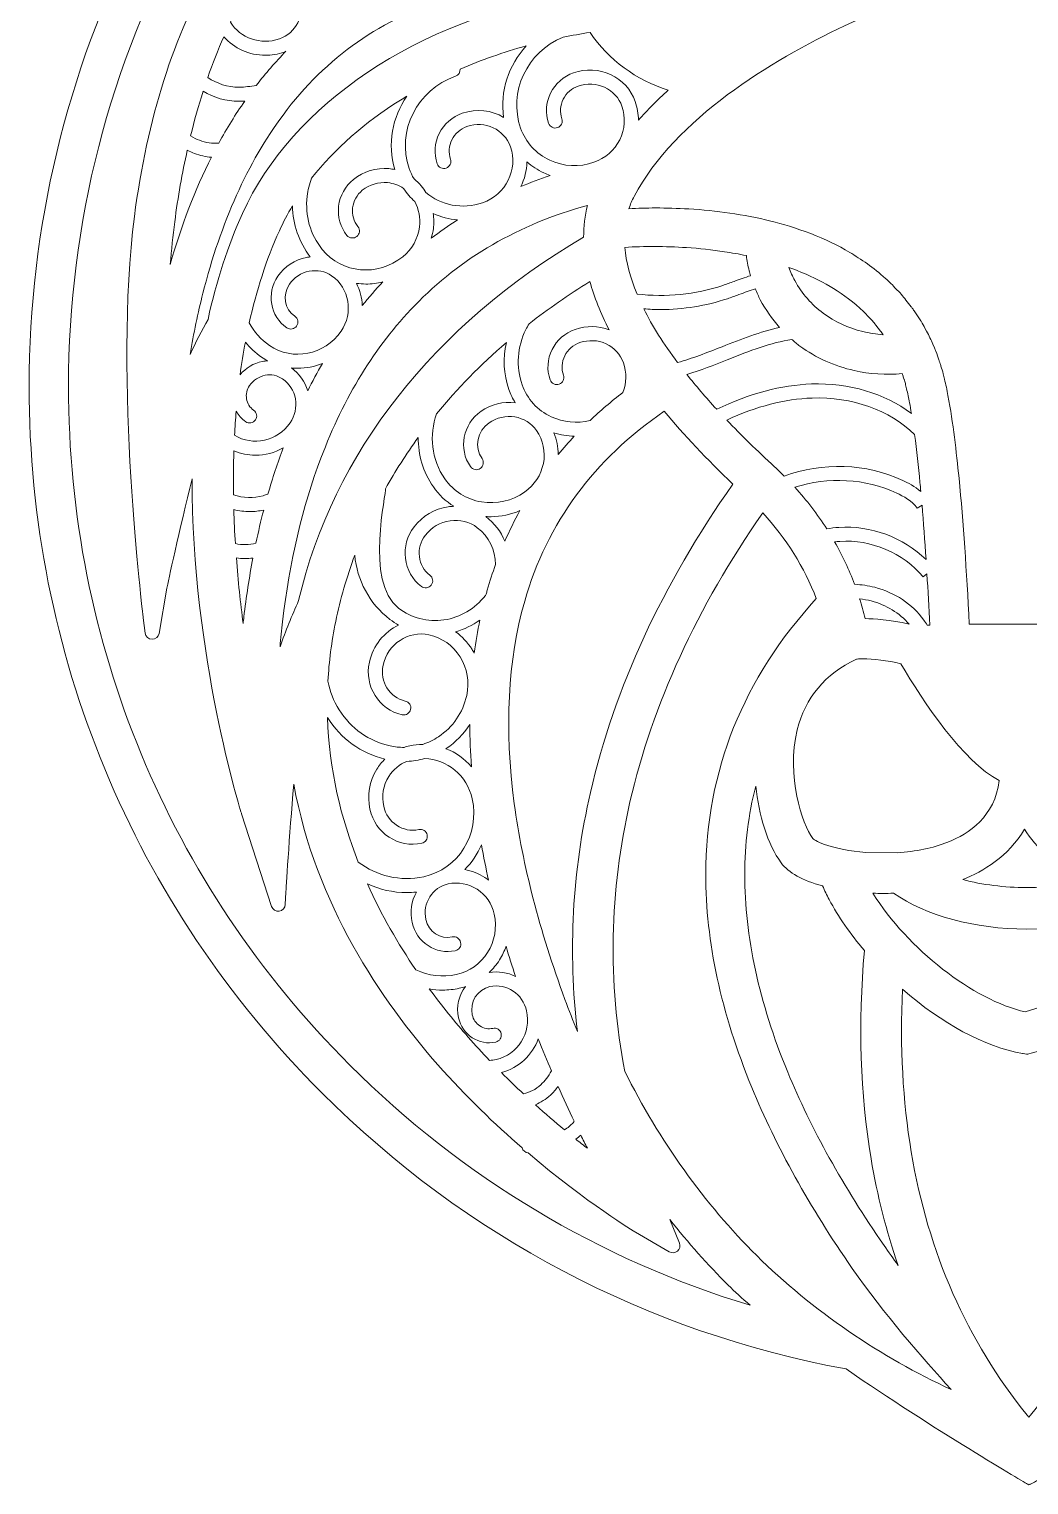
# Model space of a CAD drawing. Header units: millimetres. Extents: x 12 to 1208, y -339 to -12.
# Drawn here: x 307.6 to 449.7, y -325.5 to -118.4 of the extents above; entities that cross this region are included whole.
import ezdxf

# ---------------------------------------------------------------- set-up
doc = ezdxf.new("R2010")
doc.units = ezdxf.units.MM
doc.header["$MEASUREMENT"] = 0
doc.layers.add('Layer 3', color=7, linetype='Continuous')

msp = doc.modelspace()

# ---------------------------------------------------------------- linework, layer by layer
at = {"layer": 'Layer 3', "lineweight": 0}
for points, knots in [([(576.85, -105.57), (576.85, -105.57), (579.75, -106.66), (579.75, -106.66), (579.75, -106.66), (579.07, -105.75), (579.07, -105.75), (570.99, -95.09), (565.85, -88.53), (554.13, -77.75), (548.21, -72.3), (538.8, -65.17), (526.89, -61.24), (535.7, -61.68), (541.55, -63.09), (541.61, -63.1), (541.61, -63.1), (548.94, -64.89), (548.94, -64.89), (548.94, -64.89), (543.3, -59.74), (543.3, -59.74), (543.2, -59.65), (533.12, -50.65), (518.79, -44.93), (518.79, -44.93), (517.51, -44.23), (517.51, -44.23), (498.78, -34.04), (478.39, -28.33), (456.9, -27.27), (454.15, -24.85), (451.07, -22.98), (448.34, -21.33), (448.34, -21.33), (433.38, -12.25), (433.38, -12.25), (433.38, -12.25), (438.59, -19.78), (438.59, -19.78), (440.21, -22.12), (441.17, -24.79), (441.31, -27.33), (419.77, -28.58), (399.37, -34.49), (380.69, -44.9), (366.15, -50.69), (356.22, -59.66), (356.12, -59.75), (356.12, -59.75), (350.48, -64.89), (350.48, -64.89), (350.48, -64.89), (357.81, -63.1), (357.81, -63.1), (357.87, -63.09), (363.49, -61.75), (371.93, -61.27), (357.06, -65.42), (347.22, -72.99), (342.54, -77.3), (330.72, -88.17), (316.91, -106.03), (316.77, -106.21), (316.77, -106.21), (316.11, -107.07), (316.11, -107.07), (316.11, -107.07), (317.13, -106.72), (317.13, -106.72), (317.13, -106.72), (319.52, -105.92), (322.98, -104.74), (312.9, -124.5), (307.58, -146.77), (307.58, -169.21), (307.58, -207.17), (322.37, -242.87), (349.21, -269.71), (369.7, -290.2), (395.47, -303.78), (423.73, -308.97), (435.93, -317.41), (449.41, -325.29), (449.55, -325.37), (449.55, -325.37), (449.7, -325.46), (449.7, -325.46), (449.7, -325.46), (449.86, -325.38), (449.86, -325.38), (449.99, -325.31), (462.95, -318.74), (476.64, -308.79), (504.53, -303.47), (529.96, -289.96), (550.21, -269.71), (577.06, -242.87), (591.84, -207.17), (591.84, -169.21), (591.84, -146.78), (586.8, -125.37), (576.85, -105.57)], [0, 0, 0, 0, 1, 1, 1, 2, 2, 2, 3, 3, 3, 4, 4, 4, 5, 5, 5, 6, 6, 6, 7, 7, 7, 8, 8, 8, 9, 9, 9, 10, 10, 10, 11, 11, 11, 12, 12, 12, 13, 13, 13, 14, 14, 14, 15, 15, 15, 16, 16, 16, 17, 17, 17, 18, 18, 18, 19, 19, 19, 20, 20, 20, 21, 21, 21, 22, 22, 22, 23, 23, 23, 24, 24, 24, 25, 25, 25, 26, 26, 26, 27, 27, 27, 28, 28, 28, 29, 29, 29, 30, 30, 30, 31, 31, 31, 32, 32, 32, 33, 33, 33, 34, 34, 34, 34]), ([(353.17, -265.75), (327.38, -239.96), (313.18, -205.68), (313.18, -169.21), (313.18, -146.12), (319, -123.37), (330.03, -103.39), (333.46, -102.21), (337.68, -100.74), (341.26, -99.46), (338.48, -102.5), (335.98, -105.9), (333.79, -109.61), (328.14, -119.21), (324.36, -131.13), (322.55, -145.07), (319.57, -168), (323.76, -201.8), (323.81, -202.13), (323.81, -202.13), (324.09, -204.33), (324.09, -204.33), (324.15, -204.82), (324.56, -205.19), (325.06, -205.2), (325.06, -205.2), (325.07, -205.2), (325.08, -205.2), (325.57, -205.2), (325.98, -204.85), (326.06, -204.37), (326.06, -204.37), (327.16, -197.92), (327.16, -197.92), (327.29, -197.3), (328.97, -189.55), (330.76, -182.37), (330.7, -207.58), (337.71, -229.78), (337.79, -230.03), (337.79, -230.03), (342.05, -243.18), (342.05, -243.18), (342.19, -243.63), (342.65, -243.92), (343.13, -243.86), (343.6, -243.8), (343.97, -243.4), (344, -242.92), (344, -242.92), (344.09, -241.17), (344.09, -241.17), (344.1, -241.05), (344.55, -233.2), (345.21, -225.81), (348.28, -242.83), (357.7, -256.64), (365.7, -265.71), (369.68, -270.23), (373.82, -274.2), (377.67, -277.53), (377.78, -277.92), (378.12, -278.2), (378.51, -278.25), (386.93, -285.42), (393.71, -289.46), (393.81, -289.51), (393.81, -289.51), (398.59, -292.32), (398.59, -292.32), (398.96, -292.53), (399.43, -292.49), (399.75, -292.21), (400.08, -291.93), (400.19, -291.48), (400.03, -291.08), (400.03, -291.08), (398.67, -287.71), (398.67, -287.71), (401.27, -291.03), (404.05, -294.16), (406.98, -297.07), (407.87, -297.95), (408.91, -298.9), (410.09, -299.92), (388.73, -293.47), (369.13, -281.72), (353.17, -265.75)], [0, 0, 0, 0, 1, 1, 1, 2, 2, 2, 3, 3, 3, 4, 4, 4, 5, 5, 5, 6, 6, 6, 7, 7, 7, 8, 8, 8, 9, 9, 9, 10, 10, 10, 11, 11, 11, 12, 12, 12, 13, 13, 13, 14, 14, 14, 15, 15, 15, 16, 16, 16, 17, 17, 17, 18, 18, 18, 19, 19, 19, 20, 20, 20, 21, 21, 21, 22, 22, 22, 23, 23, 23, 24, 24, 24, 25, 25, 25, 26, 26, 26, 27, 27, 27, 28, 28, 28, 29, 29, 29, 29]), ([(491.64, -127.64), (491.64, -127.64), (492.23, -128.18), (492.23, -128.18), (492.35, -128.29), (492.49, -128.36), (492.64, -128.41), (498.38, -132.84), (502.56, -137.49), (505.06, -142.23), (505.09, -142.29), (505.13, -142.35), (505.16, -142.41), (502.38, -142.21), (499.74, -142.16), (497.13, -142.28), (492.69, -142.47), (488.74, -143.08), (485.08, -144.13), (483.33, -144.6), (481.46, -145.26), (479.17, -146.23), (477.19, -147.13), (475.34, -148.13), (473.65, -149.2), (470.05, -151.53), (466.89, -154.36), (464.26, -157.63), (462.96, -159.23), (461.74, -160.99), (460.64, -162.87), (460.36, -163.34), (460.1, -163.8), (459.8, -164.36), (459.8, -164.36), (459.75, -164.45), (459.75, -164.45), (459.55, -164.8), (459.36, -165.14), (459.14, -165.52), (459.13, -165.54), (459.12, -165.55), (459.12, -165.56), (459.12, -165.56), (459.07, -165.66), (459.07, -165.66), (459.06, -165.67), (459.06, -165.68), (459.05, -165.69), (458.71, -166.4), (458.59, -167.07), (458.49, -167.55), (458.49, -167.55), (458.43, -167.9), (458.43, -167.9), (458.33, -168.5), (458.25, -169.01), (458.19, -169.52), (457.72, -173.46), (457.49, -177.43), (457.26, -181.27), (457.26, -181.27), (457.24, -181.71), (457.24, -181.71), (456.89, -188.17), (456.62, -194.98), (456.38, -203.06), (456.38, -203.06), (441.23, -203.06), (441.23, -203.06), (440.86, -195.39), (440.39, -188.59), (439.78, -182.31), (439.4, -178.52), (438.95, -174.47), (438.21, -170.55), (438.08, -169.73), (437.9, -168.97), (437.71, -168.2), (437.71, -168.2), (437.54, -167.45), (437.54, -167.45), (437.44, -167.06), (437.32, -166.7), (437.21, -166.38), (437.16, -166.23), (437.11, -166.08), (437.04, -165.84), (436.99, -165.71), (436.95, -165.57), (436.91, -165.44), (436.81, -165.12), (436.68, -164.68), (436.48, -164.24), (436.41, -164.08), (436.34, -163.92), (436.27, -163.76), (436.27, -163.76), (436.05, -163.22), (436.05, -163.22), (435.81, -162.65), (435.53, -161.99), (435.16, -161.38), (435.16, -161.38), (434.94, -160.97), (434.94, -160.97), (434.77, -160.65), (434.61, -160.35), (434.38, -159.96), (434.37, -159.94), (434.36, -159.93), (434.35, -159.91), (434.35, -159.91), (433.41, -158.5), (433.41, -158.5), (433.3, -158.34), (433.2, -158.17), (433.02, -157.94), (433.02, -157.93), (433.01, -157.92), (433, -157.9), (433, -157.9), (432.23, -156.95), (432.23, -156.95), (432.02, -156.68), (431.81, -156.42), (431.56, -156.13), (431.55, -156.12), (431.54, -156.11), (431.53, -156.09), (431.53, -156.09), (431.45, -156), (431.45, -156), (431.25, -155.81), (431.06, -155.6), (430.86, -155.4), (430.37, -154.87), (429.86, -154.33), (429.31, -153.88), (427.65, -152.33), (425.82, -151.14), (424.24, -150.17), (422.56, -149.19), (420.76, -148.32), (418.71, -147.51), (416.55, -146.7), (414.73, -146.13), (413.01, -145.72), (411.08, -145.24), (409.12, -144.86), (407.21, -144.59), (405.29, -144.31), (403.32, -144.11), (401.36, -144), (399.75, -143.91), (398.17, -143.86), (396.65, -143.86), (395.34, -143.86), (394.09, -143.89), (392.85, -143.96), (393.05, -143.36), (393.3, -142.78), (393.59, -142.23), (399.45, -131.14), (413.09, -122.91), (423.51, -117.95), (435.54, -112.23), (446.73, -109.24), (449.36, -109.24), (453.75, -109.25), (475.71, -115.79), (491.64, -127.64)], [0, 0, 0, 0, 1, 1, 1, 2, 2, 2, 3, 3, 3, 4, 4, 4, 5, 5, 5, 6, 6, 6, 7, 7, 7, 8, 8, 8, 9, 9, 9, 10, 10, 10, 11, 11, 11, 12, 12, 12, 13, 13, 13, 14, 14, 14, 15, 15, 15, 16, 16, 16, 17, 17, 17, 18, 18, 18, 19, 19, 19, 20, 20, 20, 21, 21, 21, 22, 22, 22, 23, 23, 23, 24, 24, 24, 25, 25, 25, 26, 26, 26, 27, 27, 27, 28, 28, 28, 29, 29, 29, 30, 30, 30, 31, 31, 31, 32, 32, 32, 33, 33, 33, 34, 34, 34, 35, 35, 35, 36, 36, 36, 37, 37, 37, 38, 38, 38, 39, 39, 39, 40, 40, 40, 41, 41, 41, 42, 42, 42, 43, 43, 43, 44, 44, 44, 45, 45, 45, 46, 46, 46, 47, 47, 47, 48, 48, 48, 49, 49, 49, 50, 50, 50, 51, 51, 51, 52, 52, 52, 53, 53, 53, 54, 54, 54, 55, 55, 55, 56, 56, 56, 57, 57, 57, 57]), ([(332.28, -156), (334.84, -145.9), (338.67, -137.37), (343.68, -130.64), (349.83, -122.36), (357.83, -116.78), (367.44, -114.07), (372.96, -112.51), (378.51, -111.56), (383.95, -111.25), (384.12, -111.97), (384.33, -112.68), (384.57, -113.38), (362.78, -117.14), (344.97, -129.04), (337.91, -144.63), (335.84, -149.2), (334.2, -154.27), (333.02, -159.71), (332.12, -161.31), (331.27, -162.97), (330.47, -164.68), (330.97, -161.7), (331.57, -158.79), (332.28, -156)], [0, 0, 0, 0, 1, 1, 1, 2, 2, 2, 3, 3, 3, 4, 4, 4, 5, 5, 5, 6, 6, 6, 7, 7, 7, 8, 8, 8, 8]), ([(338.17, -115.95), (338.35, -116.47), (338.92, -116.75), (339.44, -116.56), (339.96, -116.38), (340.24, -115.81), (340.06, -115.29), (339.61, -114.01), (340.32, -112.58), (341.66, -112.12), (343.45, -111.49), (345.4, -112.39), (346.01, -114.13), (346.81, -116.43), (345.54, -118.98), (343.16, -119.81), (340.49, -120.74), (337.61, -119.69), (336.2, -117.45), (336.76, -116.29), (337.34, -115.16), (337.95, -114.06), (337.89, -114.68), (337.95, -115.32), (338.17, -115.95)], [0, 0, 0, 0, 1, 1, 1, 2, 2, 2, 3, 3, 3, 4, 4, 4, 5, 5, 5, 6, 6, 6, 7, 7, 7, 8, 8, 8, 8]), ([(341.16, -122.15), (342.04, -122.15), (342.94, -122), (343.82, -121.69), (343.92, -121.66), (344, -121.62), (344.09, -121.58), (342.62, -123.09), (341.21, -124.7), (339.88, -126.43), (339.88, -126.43), (339.86, -126.43), (339.86, -126.43), (339.03, -126.56), (338.24, -126.68), (337.46, -126.69), (337.44, -126.69), (337.42, -126.69), (337.4, -126.69), (335.84, -126.69), (334.28, -126.18), (332.97, -125.31), (333.67, -123.3), (334.43, -121.37), (335.25, -119.51), (336.73, -121.18), (338.89, -122.15), (341.16, -122.15)], [0, 0, 0, 0, 1, 1, 1, 2, 2, 2, 3, 3, 3, 4, 4, 4, 5, 5, 5, 6, 6, 6, 7, 7, 7, 8, 8, 8, 9, 9, 9, 9]), ([(381.59, -137.06), (379.63, -136.15), (378.17, -134.54), (377.46, -132.52), (375.66, -127.37), (378.35, -121.68), (383.48, -119.58), (384.75, -119.32), (386.03, -119.1), (387.32, -118.9), (389.98, -122.8), (393.87, -125.66), (398.44, -127.11), (396.9, -128.51), (395.48, -129.93), (394.2, -131.38), (394.19, -130.49), (394.05, -129.6), (393.75, -128.74), (393.15, -127.03), (391.91, -125.67), (390.25, -124.89), (388.6, -124.12), (386.73, -124.03), (384.99, -124.64), (383.55, -125.14), (382.39, -126.16), (381.72, -127.51), (381.04, -128.87), (380.94, -130.4), (381.44, -131.82), (381.62, -132.34), (382.19, -132.62), (382.71, -132.43), (383.23, -132.25), (383.51, -131.68), (383.33, -131.16), (383.01, -130.26), (383.07, -129.28), (383.51, -128.4), (383.95, -127.52), (384.71, -126.85), (385.65, -126.52), (386.9, -126.09), (388.23, -126.15), (389.4, -126.7), (390.57, -127.25), (391.44, -128.21), (391.86, -129.4), (392.4, -130.96), (392.29, -132.65), (391.54, -134.15), (390.79, -135.66), (389.49, -136.8), (387.87, -137.36), (385.79, -138.09), (383.56, -137.98), (381.59, -137.06)], [0, 0, 0, 0, 1, 1, 1, 2, 2, 2, 3, 3, 3, 4, 4, 4, 5, 5, 5, 6, 6, 6, 7, 7, 7, 8, 8, 8, 9, 9, 9, 10, 10, 10, 11, 11, 11, 12, 12, 12, 13, 13, 13, 14, 14, 14, 15, 15, 15, 16, 16, 16, 17, 17, 17, 18, 18, 18, 19, 19, 19, 19]), ([(375.04, -130.98), (373.34, -129.96), (371.2, -129.68), (369.16, -130.39), (367.72, -130.89), (366.55, -131.91), (365.88, -133.26), (365.2, -134.62), (365.1, -136.15), (365.6, -137.57), (365.78, -138.09), (366.35, -138.37), (366.87, -138.19), (367.4, -138), (367.67, -137.43), (367.49, -136.91), (367.17, -136.01), (367.24, -135.03), (367.67, -134.15), (368.11, -133.27), (368.87, -132.61), (369.82, -132.28), (372.37, -131.38), (375.15, -132.68), (376.02, -135.15), (377.15, -138.38), (375.36, -141.95), (372.04, -143.12), (369.17, -144.12), (366.12, -143.47), (363.99, -141.68), (363.79, -141.35), (363.57, -141.03), (363.32, -140.72), (363.01, -140.34), (362.67, -140), (362.3, -139.7), (362.03, -139.26), (361.8, -138.78), (361.63, -138.27), (359.76, -132.93), (362.71, -127.03), (368.2, -125.12), (368.63, -124.96), (368.89, -124.54), (368.86, -124.11), (371.86, -122.81), (375, -121.71), (378.26, -120.81), (375.73, -123.53), (374.49, -127.26), (375.04, -130.98)], [0, 0, 0, 0, 1, 1, 1, 2, 2, 2, 3, 3, 3, 4, 4, 4, 5, 5, 5, 6, 6, 6, 7, 7, 7, 8, 8, 8, 9, 9, 9, 10, 10, 10, 11, 11, 11, 12, 12, 12, 13, 13, 13, 14, 14, 14, 15, 15, 15, 16, 16, 16, 17, 17, 17, 17]), ([(337.4, -128.69), (337.42, -128.69), (337.45, -128.69), (337.48, -128.69), (337.74, -128.68), (337.99, -128.67), (338.24, -128.65), (336.93, -130.53), (335.7, -132.53), (334.54, -134.64), (333.64, -134.71), (332.7, -134.58), (331.81, -134.24), (331.37, -134.08), (330.95, -133.86), (330.54, -133.61), (331.07, -131.42), (331.66, -129.31), (332.32, -127.27), (333.84, -128.18), (335.6, -128.69), (337.4, -128.69)], [0, 0, 0, 0, 1, 1, 1, 2, 2, 2, 3, 3, 3, 4, 4, 4, 5, 5, 5, 6, 6, 6, 7, 7, 7, 7]), ([(349.26, -149.76), (347.54, -147.63), (346.78, -144.94), (347.11, -142.19), (347.21, -141.31), (347.43, -140.45), (347.74, -139.64), (351, -135.48), (355.28, -131.71), (360.39, -128.51), (360.69, -128.33), (360.99, -128.16), (361.28, -127.98), (359.22, -130.96), (358.48, -134.76), (359.57, -138.41), (359.3, -138.34), (359.02, -138.29), (358.73, -138.27), (356.91, -138.1), (355.13, -138.64), (353.7, -139.8), (352.51, -140.75), (351.76, -142.11), (351.58, -143.61), (351.4, -145.12), (351.82, -146.59), (352.77, -147.76), (353.11, -148.19), (353.74, -148.26), (354.17, -147.91), (354.6, -147.56), (354.67, -146.93), (354.32, -146.5), (353.72, -145.76), (353.45, -144.81), (353.57, -143.84), (353.68, -142.87), (354.18, -141.98), (354.95, -141.35), (355.98, -140.53), (357.25, -140.14), (358.54, -140.26), (359.37, -140.34), (360.14, -140.62), (360.8, -141.08), (361.26, -141.78), (361.8, -142.4), (362.41, -142.95), (362.98, -144.04), (363.22, -145.28), (363.07, -146.55), (362.87, -148.22), (362.02, -149.74), (360.69, -150.81), (357.16, -153.66), (352.03, -153.19), (349.26, -149.76)], [0, 0, 0, 0, 1, 1, 1, 2, 2, 2, 3, 3, 3, 4, 4, 4, 5, 5, 5, 6, 6, 6, 7, 7, 7, 8, 8, 8, 9, 9, 9, 10, 10, 10, 11, 11, 11, 12, 12, 12, 13, 13, 13, 14, 14, 14, 15, 15, 15, 16, 16, 16, 17, 17, 17, 18, 18, 18, 19, 19, 19, 19]), ([(331.1, -136.11), (331.88, -136.41), (332.69, -136.58), (333.49, -136.64), (331.17, -141.24), (329.21, -146.33), (327.64, -151.88), (327.81, -149.82), (328.03, -147.81), (328.28, -145.84), (328.74, -142.29), (329.34, -138.89), (330.07, -135.64), (330.4, -135.82), (330.75, -135.98), (331.1, -136.11)], [0, 0, 0, 0, 1, 1, 1, 2, 2, 2, 3, 3, 3, 4, 4, 4, 5, 5, 5, 5]), ([(381.64, -139.24), (380.22, -139.73), (378.83, -140.25), (377.47, -140.83), (378.02, -139.74), (378.33, -138.54), (378.36, -137.31), (379.06, -137.94), (379.87, -138.46), (380.75, -138.88), (381.04, -139.01), (381.34, -139.13), (381.64, -139.24)], [0, 0, 0, 0, 1, 1, 1, 2, 2, 2, 3, 3, 3, 4, 4, 4, 4]), ([(341.76, -163.42), (340.54, -162.58), (339.56, -161.47), (338.88, -160.18), (339.89, -155.66), (341.28, -151.25), (343.16, -147.1), (343.71, -145.89), (344.34, -144.71), (345.03, -143.55), (345.06, -146.19), (345.93, -148.72), (347.55, -150.82), (347.37, -150.84), (347.19, -150.86), (347, -150.9), (345.35, -151.22), (343.91, -152.18), (342.94, -153.58), (341.28, -155.99), (341.85, -159.28), (344.21, -160.91), (344.67, -161.22), (345.29, -161.11), (345.61, -160.65), (345.92, -160.2), (345.8, -159.57), (345.35, -159.26), (343.89, -158.26), (343.55, -156.22), (344.59, -154.71), (345.26, -153.74), (346.25, -153.08), (347.39, -152.86), (348.52, -152.64), (349.65, -152.87), (350.59, -153.51), (353.12, -155.25), (353.72, -158.79), (351.92, -161.4), (349.6, -164.77), (345.04, -165.68), (341.76, -163.42)], [0, 0, 0, 0, 1, 1, 1, 2, 2, 2, 3, 3, 3, 4, 4, 4, 5, 5, 5, 6, 6, 6, 7, 7, 7, 8, 8, 8, 9, 9, 9, 10, 10, 10, 11, 11, 11, 12, 12, 12, 13, 13, 13, 14, 14, 14, 14]), ([(343.61, -202.71), (344.61, -194.22), (346.44, -186.38), (349.07, -179.42), (352.31, -170.81), (356.78, -163.53), (362.35, -157.77), (368.92, -150.97), (377.19, -146.17), (386.95, -143.5), (386.59, -144.95), (386.41, -146.46), (386.41, -148.01), (365.11, -160.5), (350.73, -178.84), (345.9, -199.7), (344.95, -201.82), (344.06, -204.02), (343.25, -206.26), (343.35, -205.07), (343.47, -203.88), (343.61, -202.71)], [0, 0, 0, 0, 1, 1, 1, 2, 2, 2, 3, 3, 3, 4, 4, 4, 5, 5, 5, 6, 6, 6, 7, 7, 7, 7]), ([(365.03, -144.67), (366.11, -145.16), (367.27, -145.46), (368.47, -145.55), (367.2, -146.37), (365.96, -147.24), (364.76, -148.15), (364.89, -147.71), (365, -147.25), (365.05, -146.79), (365.14, -146.07), (365.13, -145.36), (365.03, -144.67)], [0, 0, 0, 0, 1, 1, 1, 2, 2, 2, 3, 3, 3, 4, 4, 4, 4]), ([(394, -156.1), (393.02, -153.76), (392.45, -151.54), (392.27, -149.46), (395.05, -149.29), (397.93, -149.3), (401.04, -149.5), (402.85, -149.61), (404.67, -149.81), (406.44, -150.08), (407.46, -150.23), (408.5, -150.42), (409.55, -150.64), (409.64, -151.35), (409.77, -152.07), (409.95, -152.78), (410.01, -153.02), (410.08, -153.26), (410.15, -153.49), (409.35, -153.73), (408.57, -154.02), (407.8, -154.3), (407.28, -154.49), (406.74, -154.69), (406.21, -154.87), (402.31, -156.18), (398.09, -156.59), (394, -156.1)], [0, 0, 0, 0, 1, 1, 1, 2, 2, 2, 3, 3, 3, 4, 4, 4, 5, 5, 5, 6, 6, 6, 7, 7, 7, 8, 8, 8, 9, 9, 9, 9]), ([(415.58, -152.32), (415.96, -152.45), (416.35, -152.59), (416.75, -152.75), (418.51, -153.45), (420.05, -154.19), (421.44, -155.01), (422.77, -155.82), (424.3, -156.83), (425.68, -158.12), (425.7, -158.13), (425.71, -158.15), (425.73, -158.16), (426.1, -158.47), (426.48, -158.87), (426.88, -159.3), (426.88, -159.3), (426.93, -159.36), (426.93, -159.36), (427.11, -159.55), (427.29, -159.74), (427.46, -159.91), (427.62, -160.1), (427.78, -160.3), (427.94, -160.51), (427.94, -160.51), (428.63, -161.36), (428.63, -161.36), (428.68, -161.44), (428.73, -161.51), (428.79, -161.6), (428.79, -161.6), (428.98, -161.89), (428.98, -161.89), (428.02, -161.82), (427.05, -161.66), (426.11, -161.43), (423.98, -160.91), (422.09, -160.04), (420.47, -158.83), (418.85, -157.64), (417.45, -156.04), (416.43, -154.18), (416.11, -153.59), (415.82, -152.96), (415.58, -152.32)], [0, 0, 0, 0, 1, 1, 1, 2, 2, 2, 3, 3, 3, 4, 4, 4, 5, 5, 5, 6, 6, 6, 7, 7, 7, 8, 8, 8, 9, 9, 9, 10, 10, 10, 11, 11, 11, 12, 12, 12, 13, 13, 13, 14, 14, 14, 15, 15, 15, 15]), ([(357.87, -154.38), (356.86, -155.45), (355.88, -156.57), (354.94, -157.73), (354.89, -156.63), (354.61, -155.56), (354.11, -154.58), (354.55, -154.64), (355, -154.68), (355.45, -154.68), (356.26, -154.68), (357.07, -154.57), (357.87, -154.38)], [0, 0, 0, 0, 1, 1, 1, 2, 2, 2, 3, 3, 3, 4, 4, 4, 4]), ([(381.81, -173.55), (379.85, -172.64), (378.38, -171.03), (377.68, -169.01), (376.78, -166.43), (376.96, -163.64), (378.2, -161.16), (378.34, -160.88), (378.49, -160.6), (378.65, -160.34), (381.37, -158.21), (384.25, -156.2), (387.3, -154.32), (387.91, -156.53), (388.83, -158.83), (390.05, -161.21), (388.51, -160.61), (386.8, -160.57), (385.21, -161.13), (383.77, -161.63), (382.61, -162.65), (381.93, -164), (381.26, -165.36), (381.16, -166.89), (381.65, -168.31), (381.84, -168.83), (382.4, -169.11), (382.93, -168.92), (383.45, -168.74), (383.72, -168.17), (383.54, -167.65), (383.23, -166.75), (383.29, -165.77), (383.72, -164.89), (384.16, -164.01), (384.93, -163.34), (385.87, -163.01), (387.11, -162.58), (388.44, -162.64), (389.62, -163.19), (390.78, -163.74), (391.66, -164.7), (392.07, -165.89), (392.56, -167.27), (392.52, -168.75), (391.99, -170.11), (390.34, -171.37), (388.79, -172.7), (387.33, -174.08), (385.47, -174.54), (383.54, -174.36), (381.81, -173.55)], [0, 0, 0, 0, 1, 1, 1, 2, 2, 2, 3, 3, 3, 4, 4, 4, 5, 5, 5, 6, 6, 6, 7, 7, 7, 8, 8, 8, 9, 9, 9, 10, 10, 10, 11, 11, 11, 12, 12, 12, 13, 13, 13, 14, 14, 14, 15, 15, 15, 16, 16, 16, 17, 17, 17, 17]), ([(397.35, -158.3), (400.58, -158.3), (403.8, -157.79), (406.85, -156.76), (407.41, -156.58), (407.96, -156.37), (408.5, -156.18), (409.29, -155.88), (410.06, -155.6), (410.83, -155.38), (411.04, -155.89), (411.27, -156.4), (411.53, -156.91), (412.27, -158.32), (413.2, -159.64), (414.28, -160.85), (411.55, -161.43), (408.8, -162.52), (406.1, -163.59), (403.92, -164.45), (401.82, -165.28), (399.78, -165.84), (397.78, -163.17), (396.17, -160.63), (394.96, -158.2), (395.76, -158.27), (396.55, -158.3), (397.35, -158.3)], [0, 0, 0, 0, 1, 1, 1, 2, 2, 2, 3, 3, 3, 4, 4, 4, 5, 5, 5, 6, 6, 6, 7, 7, 7, 8, 8, 8, 9, 9, 9, 9]), ([(337.57, -167.58), (337.78, -166.03), (338.03, -164.47), (338.32, -162.93), (338.97, -163.74), (339.75, -164.46), (340.63, -165.07), (340.92, -165.27), (341.22, -165.44), (341.53, -165.61), (341.26, -165.62), (341, -165.64), (340.73, -165.7), (339.48, -165.94), (338.38, -166.61), (337.57, -167.58)], [0, 0, 0, 0, 1, 1, 1, 2, 2, 2, 3, 3, 3, 4, 4, 4, 5, 5, 5, 5]), ([(371.89, -185.66), (369.76, -185.3), (367.91, -184.14), (366.69, -182.39), (364.75, -179.61), (364.43, -176.16), (365.51, -173.13), (368.45, -169.55), (371.76, -166.16), (375.43, -162.99), (374.92, -165.2), (375.03, -167.49), (375.79, -169.67), (376.03, -170.34), (376.33, -170.98), (376.7, -171.58), (374.99, -171.36), (373.27, -171.77), (371.83, -172.77), (369.24, -174.58), (368.56, -178.11), (370.33, -180.65), (370.65, -181.1), (371.27, -181.22), (371.72, -180.9), (372.18, -180.58), (372.29, -179.96), (371.97, -179.51), (370.84, -177.87), (371.28, -175.59), (372.97, -174.42), (374.05, -173.66), (375.35, -173.37), (376.63, -173.58), (377.9, -173.79), (378.99, -174.48), (379.72, -175.52), (380.66, -176.88), (381.01, -178.53), (380.69, -180.18), (380.37, -181.83), (379.43, -183.28), (378.02, -184.26), (376.21, -185.52), (374.04, -186.02), (371.89, -185.66)], [0, 0, 0, 0, 1, 1, 1, 2, 2, 2, 3, 3, 3, 4, 4, 4, 5, 5, 5, 6, 6, 6, 7, 7, 7, 8, 8, 8, 9, 9, 9, 10, 10, 10, 11, 11, 11, 12, 12, 12, 13, 13, 13, 14, 14, 14, 15, 15, 15, 15]), ([(406.83, -165.45), (409.99, -164.2), (413.06, -162.98), (416.01, -162.56), (416.39, -162.89), (416.77, -163.21), (417.17, -163.51), (419.43, -165.16), (422.09, -166.36), (424.86, -166.97), (427.1, -167.48), (429.4, -167.62), (431.7, -167.41), (431.73, -167.5), (431.76, -167.58), (431.78, -167.64), (431.83, -167.8), (431.88, -167.97), (431.94, -168.15), (431.94, -168.16), (431.95, -168.16), (431.95, -168.17), (431.95, -168.18), (431.95, -168.19), (431.96, -168.2), (432.03, -168.43), (432.11, -168.65), (432.15, -168.82), (432.2, -169.06), (432.26, -169.3), (432.32, -169.57), (432.48, -170.24), (432.63, -170.87), (432.74, -171.55), (432.84, -172.05), (432.92, -172.56), (433.01, -173.07), (429.2, -170.24), (424.13, -168.71), (418.81, -168.89), (414.52, -169.04), (410, -170.25), (405.33, -172.49), (403.78, -170.8), (402.36, -169.15), (401.09, -167.54), (403.01, -166.96), (404.94, -166.2), (406.83, -165.45)], [0, 0, 0, 0, 1, 1, 1, 2, 2, 2, 3, 3, 3, 4, 4, 4, 5, 5, 5, 6, 6, 6, 7, 7, 7, 8, 8, 8, 9, 9, 9, 10, 10, 10, 11, 11, 11, 12, 12, 12, 13, 13, 13, 14, 14, 14, 15, 15, 15, 16, 16, 16, 16]), ([(338.37, -174.26), (338.82, -174.57), (339.45, -174.46), (339.76, -174), (340.07, -173.55), (339.96, -172.93), (339.5, -172.61), (338.96, -172.24), (338.61, -171.68), (338.49, -171.02), (338.38, -170.36), (338.53, -169.68), (338.92, -169.11), (339.45, -168.35), (340.23, -167.84), (341.12, -167.66), (342, -167.48), (342.89, -167.67), (343.62, -168.17), (344.58, -168.83), (345.23, -169.85), (345.43, -171.02), (345.63, -172.21), (345.36, -173.41), (344.67, -174.42), (342.87, -177.04), (339.38, -177.79), (336.78, -176.18), (336.84, -175.04), (336.92, -173.9), (337.02, -172.76), (337.34, -173.35), (337.8, -173.87), (338.37, -174.26)], [0, 0, 0, 0, 1, 1, 1, 2, 2, 2, 3, 3, 3, 4, 4, 4, 5, 5, 5, 6, 6, 6, 7, 7, 7, 8, 8, 8, 9, 9, 9, 10, 10, 10, 11, 11, 11, 11]), ([(344.87, -166.61), (345.17, -166.64), (345.47, -166.66), (345.77, -166.66), (346.97, -166.66), (348.16, -166.43), (349.28, -165.97), (348.55, -167.23), (347.86, -168.53), (347.19, -169.86), (346.79, -168.55), (345.99, -167.42), (344.87, -166.61)], [0, 0, 0, 0, 1, 1, 1, 2, 2, 2, 3, 3, 3, 4, 4, 4, 4]), ([(406.76, -174.02), (410.98, -172.07), (415.04, -171.02), (418.88, -170.89), (424.56, -170.69), (429.92, -172.61), (433.46, -176.07), (433.77, -178.37), (434.01, -180.67), (434.23, -182.88), (434.27, -183.31), (434.31, -183.75), (434.35, -184.19), (433.49, -183.45), (432.53, -182.95), (431.79, -182.6), (426.6, -180.16), (420.33, -179.99), (414.92, -181.98), (414.48, -181.54), (414.02, -181.1), (413.56, -180.67), (413.56, -180.67), (413.56, -180.67), (413.56, -180.67), (411.08, -178.39), (408.81, -176.17), (406.76, -174.02)], [0, 0, 0, 0, 1, 1, 1, 2, 2, 2, 3, 3, 3, 4, 4, 4, 5, 5, 5, 6, 6, 6, 7, 7, 7, 8, 8, 8, 9, 9, 9, 9]), ([(385.53, -261), (384.91, -259.46), (384.32, -257.93), (383.76, -256.41), (380.15, -246.64), (377.73, -237.28), (376.56, -228.59), (375.13, -217.87), (375.62, -208.18), (378.03, -199.78), (381.22, -188.65), (387.9, -179.57), (397.88, -172.77), (400.66, -176.12), (403.93, -179.6), (407.64, -183.13), (397.59, -197.42), (390.77, -212.17), (387.38, -226.98), (387.38, -226.98), (387.38, -226.98), (387.38, -226.98), (384.79, -238.24), (384.18, -249.65), (385.53, -261)], [0, 0, 0, 0, 1, 1, 1, 2, 2, 2, 3, 3, 3, 4, 4, 4, 5, 5, 5, 6, 6, 6, 7, 7, 7, 8, 8, 8, 8]), ([(385.09, -176.32), (384.3, -177.17), (383.53, -178.03), (382.8, -178.92), (382.79, -177.85), (382.58, -176.81), (382.17, -175.84), (383.12, -176.14), (384.1, -176.3), (385.09, -176.32)], [0, 0, 0, 0, 1, 1, 1, 2, 2, 2, 3, 3, 3, 3]), ([(340.86, -184.78), (339.5, -185.17), (337.99, -185.11), (336.63, -184.65), (336.6, -182.59), (336.62, -180.5), (336.69, -178.39), (337.67, -178.82), (338.71, -179.03), (339.75, -179.03), (341.12, -179.03), (342.48, -178.67), (343.68, -177.98), (342.9, -180.1), (342.19, -182.29), (341.54, -184.55), (341.32, -184.64), (341.09, -184.71), (340.86, -184.78)], [0, 0, 0, 0, 1, 1, 1, 2, 2, 2, 3, 3, 3, 4, 4, 4, 5, 5, 5, 6, 6, 6, 6]), ([(372.71, -198.2), (372.66, -198.4), (372.61, -198.6), (372.55, -198.8), (372.51, -198.86), (372.48, -198.91), (372.44, -198.96), (370.98, -200.87), (368.9, -202.1), (366.56, -202.44), (364.23, -202.78), (361.93, -202.19), (360.09, -200.78), (355.22, -197.05), (358.47, -184.13), (358.24, -183.78), (359.63, -181.29), (361.19, -178.87), (362.9, -176.51), (362.88, -178.95), (363.57, -181.4), (365.05, -183.54), (365.83, -184.66), (366.82, -185.59), (367.96, -186.29), (367.69, -186.3), (367.41, -186.32), (367.14, -186.36), (365.22, -186.64), (363.5, -187.65), (362.31, -189.21), (361.32, -190.5), (360.89, -192.09), (361.08, -193.68), (361.27, -195.29), (362.08, -196.7), (363.35, -197.68), (363.79, -198.01), (364.41, -197.93), (364.75, -197.49), (365.08, -197.05), (365, -196.42), (364.56, -196.09), (363.72, -195.45), (363.19, -194.51), (363.06, -193.44), (362.93, -192.37), (363.23, -191.3), (363.9, -190.43), (364.77, -189.28), (366.03, -188.54), (367.43, -188.34), (368.82, -188.13), (370.2, -188.49), (371.3, -189.33), (372.97, -190.61), (373.86, -192.55), (373.9, -194.55), (373.47, -195.74), (373.07, -196.96), (372.71, -198.2)], [0, 0, 0, 0, 1, 1, 1, 2, 2, 2, 3, 3, 3, 4, 4, 4, 5, 5, 5, 6, 6, 6, 7, 7, 7, 8, 8, 8, 9, 9, 9, 10, 10, 10, 11, 11, 11, 12, 12, 12, 13, 13, 13, 14, 14, 14, 15, 15, 15, 16, 16, 16, 17, 17, 17, 18, 18, 18, 19, 19, 19, 20, 20, 20, 20]), ([(430.94, -184.41), (431.84, -184.83), (433.11, -185.51), (433.85, -186.57), (433.85, -186.57), (434.52, -186.11), (434.52, -186.11), (434.73, -188.59), (434.92, -191.17), (435.09, -193.85), (431.83, -190.71), (427.23, -188.97), (422.7, -189.28), (422.1, -189.32), (421.53, -189.39), (420.98, -189.5), (419.65, -187.42), (418.13, -185.44), (416.44, -183.58), (421.15, -182.07), (426.48, -182.32), (430.94, -184.41)], [0, 0, 0, 0, 1, 1, 1, 2, 2, 2, 3, 3, 3, 4, 4, 4, 5, 5, 5, 6, 6, 6, 7, 7, 7, 7]), ([(336.9, -191.59), (336.8, -190.01), (336.73, -188.39), (336.68, -186.76), (337.42, -186.94), (338.19, -187.04), (338.95, -187.04), (339.61, -187.04), (340.28, -186.97), (340.93, -186.82), (340.53, -188.36), (340.16, -189.93), (339.82, -191.52), (338.88, -191.78), (337.86, -191.81), (336.9, -191.59)], [0, 0, 0, 0, 1, 1, 1, 2, 2, 2, 3, 3, 3, 4, 4, 4, 5, 5, 5, 5]), ([(375.21, -191.25), (374.65, -189.9), (373.75, -188.68), (372.51, -187.74), (372.76, -187.76), (373.01, -187.77), (373.26, -187.77), (374.67, -187.77), (376.06, -187.47), (377.36, -186.9), (376.58, -188.31), (375.87, -189.76), (375.21, -191.25)], [0, 0, 0, 0, 1, 1, 1, 2, 2, 2, 3, 3, 3, 4, 4, 4, 4]), ([(411.02, -292.85), (403.62, -285.5), (397.13, -276.45), (392.26, -266.65), (389.84, -253.91), (390.09, -241.01), (393, -228.33), (396.18, -214.5), (402.52, -200.68), (411.87, -187.23), (415.19, -190.81), (417.81, -194.99), (419.49, -199.42), (409.09, -210.75), (403.8, -223.94), (403.77, -238.63), (403.76, -248.15), (405.96, -258.34), (410.32, -268.94), (413.76, -277.31), (418.57, -285.97), (424.6, -294.67), (429.1, -301.15), (434.65, -307.49), (438.64, -311.87), (428.86, -307.46), (418.79, -300.56), (411.02, -292.85)], [0, 0, 0, 0, 1, 1, 1, 2, 2, 2, 3, 3, 3, 4, 4, 4, 5, 5, 5, 6, 6, 6, 7, 7, 7, 8, 8, 8, 9, 9, 9, 9]), ([(427.8, -197.81), (426.87, -197.57), (425.91, -197.43), (424.93, -197.38), (424.15, -195.3), (423.2, -193.29), (422.09, -191.34), (422.33, -191.31), (422.58, -191.29), (422.83, -191.27), (427.28, -190.98), (431.82, -192.92), (434.69, -196.33), (434.69, -196.33), (435.22, -195.89), (435.22, -195.89), (435.36, -198.24), (435.49, -200.68), (435.61, -203.21), (435.61, -203.21), (435.26, -203.21), (435.26, -203.21), (435.1, -202.95), (434.94, -202.7), (434.76, -202.46), (433.14, -200.2), (430.67, -198.55), (427.8, -197.81)], [0, 0, 0, 0, 1, 1, 1, 2, 2, 2, 3, 3, 3, 4, 4, 4, 5, 5, 5, 6, 6, 6, 7, 7, 7, 8, 8, 8, 9, 9, 9, 9]), ([(339.4, -193.64), (338.88, -196.37), (338.45, -199.17), (338.11, -202.04), (338.07, -202.34), (338.04, -202.64), (338.01, -202.94), (337.63, -200.05), (337.29, -196.92), (337.04, -193.63), (337.44, -193.69), (337.85, -193.73), (338.25, -193.73), (338.64, -193.73), (339.02, -193.7), (339.4, -193.64)], [0, 0, 0, 0, 1, 1, 1, 2, 2, 2, 3, 3, 3, 4, 4, 4, 5, 5, 5, 5]), ([(360.63, -215.93), (361.17, -216.05), (361.7, -215.71), (361.82, -215.17), (361.94, -214.63), (361.6, -214.1), (361.06, -213.98), (358.81, -213.49), (357.4, -211.21), (357.9, -208.9), (358.56, -205.87), (361.49, -203.93), (364.42, -204.57), (366.27, -204.97), (367.84, -206.08), (368.85, -207.7), (369.87, -209.33), (370.2, -211.27), (369.79, -213.18), (369.25, -215.62), (367.83, -217.71), (365.77, -219.07), (365.07, -219.53), (364.32, -219.89), (363.55, -220.14), (362.93, -220.14), (362.31, -220.21), (361.69, -220.35), (361.42, -220.41), (361.15, -220.48), (360.89, -220.57), (360.24, -220.58), (359.58, -220.51), (358.92, -220.37), (355.9, -219.71), (353.32, -217.89), (351.65, -215.22), (350.87, -213.97), (350.33, -212.6), (350.06, -211.17), (350.21, -208.4), (350.57, -205.56), (351.17, -202.67), (351.82, -199.47), (352.73, -196.33), (353.87, -193.25), (354.2, -196.76), (355.9, -200.1), (358.88, -202.37), (359.27, -202.67), (359.68, -202.94), (360.11, -203.18), (358.07, -204.16), (356.47, -206.06), (355.95, -208.47), (355.21, -211.86), (357.31, -215.21), (360.63, -215.93)], [0, 0, 0, 0, 1, 1, 1, 2, 2, 2, 3, 3, 3, 4, 4, 4, 5, 5, 5, 6, 6, 6, 7, 7, 7, 8, 8, 8, 9, 9, 9, 10, 10, 10, 11, 11, 11, 12, 12, 12, 13, 13, 13, 14, 14, 14, 15, 15, 15, 16, 16, 16, 17, 17, 17, 18, 18, 18, 19, 19, 19, 19]), ([(432.68, -203.04), (429.94, -202.42), (427.73, -202.27), (426.43, -202.26), (426.2, -201.31), (425.94, -200.37), (425.64, -199.44), (426.21, -199.51), (426.76, -199.61), (427.3, -199.75), (429.42, -200.3), (431.34, -201.48), (432.68, -203.04)], [0, 0, 0, 0, 1, 1, 1, 2, 2, 2, 3, 3, 3, 4, 4, 4, 4]), ([(368.22, -204.13), (369.46, -203.78), (370.62, -203.21), (371.67, -202.46), (371.34, -204.01), (371.07, -205.58), (370.86, -207.18), (370.76, -207), (370.66, -206.82), (370.55, -206.64), (369.92, -205.64), (369.13, -204.8), (368.22, -204.13)], [0, 0, 0, 0, 1, 1, 1, 2, 2, 2, 3, 3, 3, 4, 4, 4, 4]), ([(425.19, -208.03), (425.32, -208.01), (425.61, -207.99), (426.08, -207.99), (427.6, -207.99), (429.6, -208.24), (431.5, -208.67), (434.67, -214.01), (440.4, -222.69), (445.5, -225.29), (444.87, -230.4), (441.21, -232.88), (438.18, -234.06), (436.06, -234.89), (433.64, -235.4), (430.99, -235.56), (430.99, -235.56), (426.54, -235.53), (426.54, -235.53), (421.82, -235.15), (419.32, -233.91), (419, -233.53), (417.47, -231.48), (415.18, -224.63), (416.78, -218.09), (417.9, -213.52), (420.73, -210.13), (425.19, -208.03)], [0, 0, 0, 0, 1, 1, 1, 2, 2, 2, 3, 3, 3, 4, 4, 4, 5, 5, 5, 6, 6, 6, 7, 7, 7, 8, 8, 8, 9, 9, 9, 9]), ([(358.17, -222.24), (357.73, -222.66), (357.34, -223.13), (357.01, -223.66), (355.95, -225.37), (355.6, -227.4), (356.04, -229.38), (356.78, -232.77), (360.08, -234.94), (363.4, -234.21), (363.94, -234.1), (364.28, -233.56), (364.17, -233.02), (364.05, -232.48), (363.51, -232.14), (362.97, -232.26), (360.73, -232.75), (358.5, -231.27), (357.99, -228.95), (357.67, -227.48), (357.92, -225.98), (358.71, -224.72), (359.33, -223.72), (360.23, -222.98), (361.29, -222.56), (362.14, -222.52), (362.99, -222.39), (363.81, -222.15), (366.99, -222.25), (369.85, -224.56), (370.58, -227.9), (371.68, -232.93), (368.59, -237.89), (363.7, -238.96), (360.33, -239.7), (356.98, -238.84), (354.37, -236.9), (351.9, -230.62), (350.24, -223.73), (350, -216.34), (351.89, -219.34), (354.78, -221.42), (358.17, -222.24)], [0, 0, 0, 0, 1, 1, 1, 2, 2, 2, 3, 3, 3, 4, 4, 4, 5, 5, 5, 6, 6, 6, 7, 7, 7, 8, 8, 8, 9, 9, 9, 10, 10, 10, 11, 11, 11, 12, 12, 12, 13, 13, 13, 14, 14, 14, 14]), ([(366.87, -220.74), (368.24, -219.84), (369.37, -218.67), (370.23, -217.31), (370.23, -219.28), (370.31, -221.28), (370.45, -223.32), (369.47, -222.18), (368.22, -221.3), (366.84, -220.76), (366.85, -220.75), (366.86, -220.75), (366.87, -220.74)], [0, 0, 0, 0, 1, 1, 1, 2, 2, 2, 3, 3, 3, 4, 4, 4, 4]), ([(420.38, -240.28), (420.67, -240.92), (420.98, -241.57), (421.32, -242.2), (422.61, -244.65), (424.3, -247.09), (426.32, -249.47), (425.42, -259.92), (425.74, -269.88), (427.28, -279.08), (428.16, -284.32), (429.45, -289.39), (431.13, -294.24), (430.45, -293.3), (429.78, -292.35), (429.13, -291.41), (423.33, -283.06), (418.72, -274.76), (415.42, -266.75), (411.35, -256.86), (409.3, -247.4), (409.31, -238.65), (409.32, -234.34), (409.84, -230.14), (410.87, -226.09), (411.34, -230.15), (412.55, -234.37), (414.5, -237), (415.55, -238.4), (417.52, -239.5), (420.38, -240.28)], [0, 0, 0, 0, 1, 1, 1, 2, 2, 2, 3, 3, 3, 4, 4, 4, 5, 5, 5, 6, 6, 6, 7, 7, 7, 8, 8, 8, 9, 9, 9, 10, 10, 10, 10]), ([(456.77, -238.42), (457.52, -238.71), (458.31, -238.97), (459.13, -239.19), (456.19, -240.04), (452.8, -240.51), (449.39, -240.51), (446.23, -240.51), (443.1, -240.11), (440.33, -239.37), (443.19, -238.23), (446.81, -236.1), (449.08, -232.21), (450.77, -234.97), (453.39, -237.1), (456.77, -238.42)], [0, 0, 0, 0, 1, 1, 1, 2, 2, 2, 3, 3, 3, 4, 4, 4, 5, 5, 5, 5]), ([(371.88, -234.43), (372.18, -236.09), (372.52, -237.77), (372.91, -239.47), (372.73, -239.34), (372.56, -239.2), (372.37, -239.08), (371.48, -238.5), (370.51, -238.13), (369.5, -237.96), (370.51, -236.95), (371.31, -235.75), (371.88, -234.43)], [0, 0, 0, 0, 1, 1, 1, 2, 2, 2, 3, 3, 3, 4, 4, 4, 4]), ([(361.28, -241.22), (361.73, -241.22), (362.18, -241.2), (362.63, -241.15), (361.95, -242.43), (361.69, -243.95), (362.03, -245.48), (362.64, -248.3), (365.4, -250.09), (368.17, -249.49), (368.71, -249.37), (369.05, -248.84), (368.93, -248.3), (368.81, -247.76), (368.28, -247.42), (367.74, -247.53), (366.05, -247.9), (364.36, -246.79), (363.98, -245.06), (363.48, -242.75), (364.9, -240.48), (367.15, -239.99), (368.58, -239.68), (370.04, -239.95), (371.28, -240.76), (372.52, -241.57), (373.38, -242.82), (373.7, -244.28), (374.11, -246.18), (373.78, -248.12), (372.76, -249.74), (371.74, -251.36), (370.16, -252.47), (368.31, -252.88), (366.36, -253.3), (364.36, -253.07), (362.57, -252.23), (360.04, -248.51), (357.67, -244.41), (355.68, -239.99), (357.41, -240.79), (359.32, -241.22), (361.28, -241.22)], [0, 0, 0, 0, 1, 1, 1, 2, 2, 2, 3, 3, 3, 4, 4, 4, 5, 5, 5, 6, 6, 6, 7, 7, 7, 8, 8, 8, 9, 9, 9, 10, 10, 10, 11, 11, 11, 12, 12, 12, 13, 13, 13, 14, 14, 14, 14]), ([(427.52, -241.31), (428.49, -241.35), (429.45, -241.35), (430.48, -241.31), (435.01, -244.51), (442.04, -246.41), (449.39, -246.41), (457.83, -246.41), (465.7, -243.92), (470.04, -239.9), (470.76, -239.83), (471.48, -239.74), (472.18, -239.62), (467.29, -248.52), (456.92, -255.93), (449.2, -258.19), (441.81, -256.54), (432.48, -249.21), (427.52, -241.31)], [0, 0, 0, 0, 1, 1, 1, 2, 2, 2, 3, 3, 3, 4, 4, 4, 5, 5, 5, 6, 6, 6, 6]), ([(375.38, -248.86), (375.8, -250.28), (376.26, -251.71), (376.73, -253.15), (375.6, -252.6), (374.3, -252.38), (372.98, -252.6), (373.53, -252.07), (374.03, -251.47), (374.45, -250.8), (374.84, -250.19), (375.15, -249.53), (375.38, -248.86)], [0, 0, 0, 0, 1, 1, 1, 2, 2, 2, 3, 3, 3, 4, 4, 4, 4]), ([(366.38, -255.09), (367.17, -255.09), (367.96, -255), (368.74, -254.83), (369.04, -254.77), (369.32, -254.69), (369.61, -254.59), (368.68, -255.81), (368.27, -257.42), (368.63, -259.03), (368.88, -260.2), (369.57, -261.21), (370.57, -261.86), (371.57, -262.51), (372.76, -262.74), (373.92, -262.48), (374.46, -262.36), (374.8, -261.83), (374.68, -261.29), (374.57, -260.75), (374.03, -260.41), (373.49, -260.53), (372.86, -260.67), (372.21, -260.54), (371.66, -260.19), (371.11, -259.82), (370.72, -259.26), (370.58, -258.61), (370.18, -256.79), (371.3, -254.99), (373.08, -254.6), (375.43, -254.09), (377.78, -255.63), (378.3, -258.04), (378.99, -261.18), (377.04, -264.29), (373.97, -264.96), (373.66, -265.03), (373.36, -265.07), (373.05, -265.1), (372.03, -264.03), (371.01, -262.92), (369.99, -261.77), (368.15, -259.68), (366.29, -257.39), (364.47, -254.91), (365.1, -255.02), (365.74, -255.09), (366.38, -255.09)], [0, 0, 0, 0, 1, 1, 1, 2, 2, 2, 3, 3, 3, 4, 4, 4, 5, 5, 5, 6, 6, 6, 7, 7, 7, 8, 8, 8, 9, 9, 9, 10, 10, 10, 11, 11, 11, 12, 12, 12, 13, 13, 13, 14, 14, 14, 15, 15, 15, 16, 16, 16, 16]), ([(449.71, -315.82), (449.71, -315.82), (449.47, -315.52), (449.47, -315.52), (449.47, -315.52), (449.47, -315.52), (449.47, -315.52), (440.93, -305.03), (435.38, -292.44), (432.98, -278.1), (431.78, -270.87), (431.36, -263.1), (431.75, -254.98), (437.3, -259.84), (443.43, -263.14), (448.82, -264.12), (448.85, -264.12), (448.87, -264.13), (448.9, -264.13), (448.9, -264.13), (449.36, -264.18), (449.36, -264.18), (449.48, -264.19), (449.6, -264.18), (449.72, -264.15), (449.72, -264.15), (450.02, -264.07), (450.02, -264.07), (455.7, -262.59), (462.16, -258.92), (467.64, -254.11), (468.1, -262.54), (467.7, -270.6), (466.44, -278.1), (464.04, -292.44), (458.5, -305.03), (449.96, -315.52), (449.96, -315.52), (449.71, -315.82), (449.71, -315.82)], [0, 0, 0, 0, 1, 1, 1, 2, 2, 2, 3, 3, 3, 4, 4, 4, 5, 5, 5, 6, 6, 6, 7, 7, 7, 8, 8, 8, 9, 9, 9, 10, 10, 10, 11, 11, 11, 12, 12, 12, 13, 13, 13, 13]), ([(379.96, -262.02), (380.58, -263.58), (381.2, -265.11), (381.83, -266.57), (381.39, -267.37), (380.9, -268.03), (380.33, -268.55), (379.6, -269.22), (378.72, -269.67), (377.85, -269.84), (376.82, -268.88), (375.78, -267.87), (374.74, -266.83), (377.22, -266.16), (379.12, -264.32), (379.96, -262.02)], [0, 0, 0, 0, 1, 1, 1, 2, 2, 2, 3, 3, 3, 4, 4, 4, 5, 5, 5, 5]), ([(381.69, -270.02), (382.08, -269.65), (382.45, -269.24), (382.79, -268.78), (383.56, -270.53), (384.32, -272.19), (385.06, -273.74), (385.03, -273.79), (384.99, -273.86), (384.91, -273.95), (384.58, -274.33), (384.16, -274.67), (383.67, -274.96), (382.34, -273.86), (380.96, -272.68), (379.55, -271.4), (380.31, -271.08), (381.04, -270.62), (381.69, -270.02)], [0, 0, 0, 0, 1, 1, 1, 2, 2, 2, 3, 3, 3, 4, 4, 4, 5, 5, 5, 6, 6, 6, 6]), ([(386.94, -277.58), (386.4, -277.17), (385.85, -276.74), (385.3, -276.29), (385.55, -276.11), (385.78, -275.91), (386, -275.7), (386.32, -276.35), (386.63, -276.98), (386.94, -277.58)], [0, 0, 0, 0, 1, 1, 1, 2, 2, 2, 3, 3, 3, 3])]:
    msp.add_open_spline(points, degree=3, knots=knots, dxfattribs=at)

doc.saveas('drawing.dxf')
